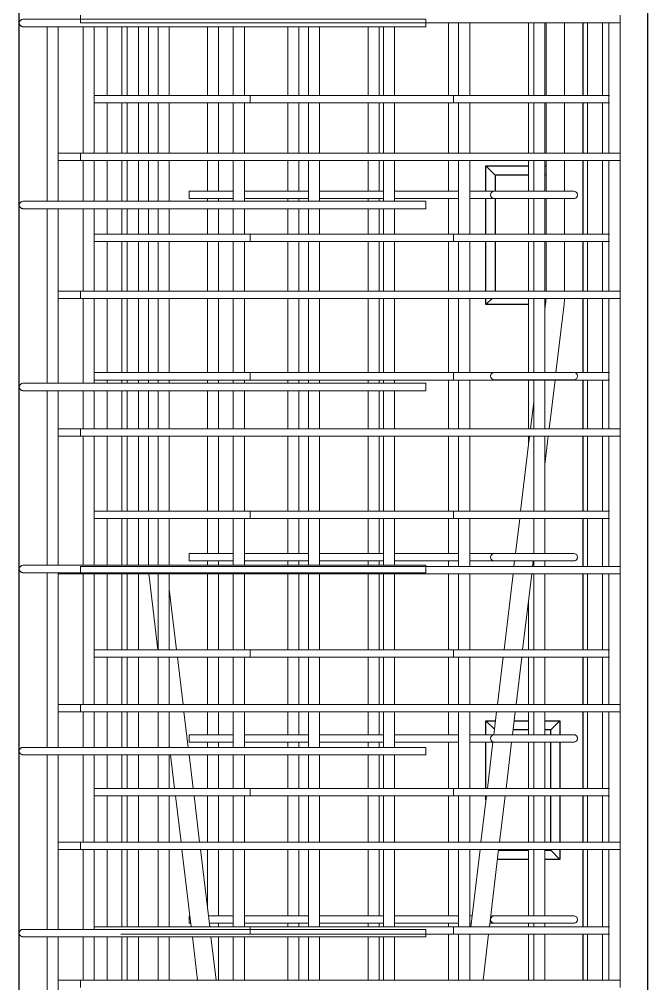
# Model space of a CAD drawing. Header units: millimetres. Extents: x 20 to 15200, y -2824 to 20808.
# Drawn here: x 2031 to 2711, y -169 to 874 of the extents above; entities that cross this region are included whole.
import ezdxf

# ---------------------------------------------------------------- set-up
doc = ezdxf.new("R2010")
doc.units = ezdxf.units.MM
doc.layers.add('A-WALL', color=113, linetype='Continuous', lineweight=25)
doc.layers.add('S-RBAR', color=171, linetype='Continuous', lineweight=18)

msp = doc.modelspace()

# ---------------------------------------------------------------- linework, layer by layer
at = {"layer": 'A-WALL'}
for p, q in [((2031.2, -1395), (2031.2, 7060)), ((2711.2, -1395), (2711.2, 3650)), ((2641.2, 791.6), (2641.2, 870.3)), ((2641.2, 729.2), (2641.2, 783.6)), ((2641.2, 641.8), (2641.2, 721.2)), ((2536.2, 688.1), (2536.2, 715.5)), ((2536.2, 715.5), (2582.3, 715.5)), ((2546.2, 705.5), (2536.2, 715.5)), ((2599.9, 715.5), (2601.2, 715.5)), ((2546.2, 705.5), (2546.2, 688.1)), ((2582.3, 705.5), (2546.2, 705.5)), ((2601.2, 705.5), (2599.9, 705.5)), ((2536.2, 641.8), (2536.2, 680.1)), ((2546.2, 680.1), (2546.2, 641.8)), ((2536.2, 580.2), (2536.2, 633.2)), ((2546.2, 633.2), (2546.2, 580.2)), ((2641.2, 580.2), (2641.2, 633.2)), ((2536.2, 565.5), (2536.2, 572.2)), ((2536.2, 565.5), (2542.9, 572.2)), ((2582.3, 565.5), (2536.2, 565.5)), ((2600.5, 565.5), (2599.9, 565.5)), ((2641.2, 491.9), (2641.2, 572.2)), ((2641.2, 431.2), (2641.2, 483.9)), ((2641.2, 342.1), (2641.2, 423.2)), ((2641.2, 282.2), (2641.2, 334.1)), ((2641.2, 192.3), (2641.2, 274.2)), ((2641.2, 133.2), (2641.2, 184.3)), ((2641.2, 42.4), (2641.2, 125.2)), ((2536.2, 100.4), (2536.2, 115.5)), ((2536.2, 115.5), (2546.5, 115.5)), ((2545.4, 106.3), (2536.2, 115.5)), ((2566.6, 115.5), (2582.3, 115.5)), ((2599.9, 115.5), (2616.2, 115.5)), ((2606.2, 105.5), (2616.2, 115.5)), ((2616.2, 115.5), (2616.2, 100.4)), ((2582.3, 105.5), (2565.4, 105.5)), ((2606.2, 105.5), (2599.9, 105.5)), ((2606.2, 100.4), (2606.2, 105.5)), ((2536.2, 42.4), (2536.2, 92.4)), ((2606.2, 42.4), (2606.2, 92.4)), ((2616.2, 92.4), (2616.2, 42.4)), ((2536.2, 29.8), (2536.2, 34.4)), ((2606.2, -15.8), (2606.2, 34.4)), ((2616.2, 34.4), (2616.2, -15.8)), ((2641.2, -15.8), (2641.2, 34.4)), ((2549.8, -24.5), (2582.3, -24.5)), ((2599.9, -24.5), (2606.2, -24.5)), ((2606.2, -24.5), (2606.2, -23.8)), ((2606.2, -24.5), (2616.2, -34.5)), ((2616.2, -23.8), (2616.2, -34.5)), ((2641.2, -107.4), (2641.2, -23.8)), ((2582.3, -34.5), (2548.6, -34.5)), ((2616.2, -34.5), (2599.9, -34.5)), ((2641.2, -164.9), (2641.2, -115.4))]:
    msp.add_line(p, q, dxfattribs=at)
at = {"layer": 'S-RBAR'}
for p, q in [((2097.4, 878.3), (2097.4, 870.3)), ((2681.2, 878.3), (2681.2, 870.3)), ((2055.2, 874), (2035.2, 874)), ((2055.2, 866), (2035.2, 866)), ((2055.2, 874), (2471.2, 874)), ((2055.2, 866), (2471.2, 866)), ((2061.2, 677.2), (2061.2, 866)), ((2073.2, 677.2), (2073.2, 866)), ((2681.2, 870.3), (2097.4, 870.3)), ((2100.2, 729.2), (2100.2, 866)), ((2112.2, 729.2), (2112.2, 866)), ((2126.2, 866), (2126.2, 791.6)), ((2142.2, 866), (2142.2, 791.6)), ((2148.1, 791.6), (2148.1, 866)), ((2160.1, 791.6), (2160.1, 866)), ((2171.2, 791.6), (2171.2, 866)), ((2181.5, 791.6), (2181.5, 866)), ((2193.5, 791.6), (2193.5, 866)), ((2234.9, 791.6), (2234.9, 866)), ((2246.9, 791.6), (2246.9, 866)), ((2262.8, 791.6), (2262.8, 866)), ((2274.8, 791.6), (2274.8, 866)), ((2321.8, 791.6), (2321.8, 866)), ((2333.8, 791.6), (2333.8, 866)), ((2344.1, 791.6), (2344.1, 866)), ((2356.1, 791.6), (2356.1, 866)), ((2408.6, 791.6), (2408.6, 866)), ((2420.6, 791.6), (2420.6, 866)), ((2425.3, 791.6), (2425.3, 866)), ((2437.3, 791.6), (2437.3, 866)), ((2471.2, 866), (2471.2, 874)), ((2495.5, 791.6), (2495.5, 870.3)), ((2506.6, 791.6), (2506.6, 870.3)), ((2518.6, 791.6), (2518.6, 870.3)), ((2582.3, 791.6), (2582.3, 870.3)), ((2587.9, 791.6), (2587.9, 870.3)), ((2599.9, 791.6), (2599.9, 870.3)), ((2601.2, 791.6), (2601.2, 870.3)), ((2621.2, 791.6), (2621.2, 870.3)), ((2646.2, 870.3), (2646.2, 791.6)), ((2662.2, 870.3), (2662.2, 791.6)), ((2669.2, 729.2), (2669.2, 870.3)), ((2681.2, 729.2), (2681.2, 870.3)), ((2111.7, 791.6), (2141.2, 791.6)), ((2111.7, 783.6), (2141.2, 783.6)), ((2126.2, 783.6), (2126.2, 729.2)), ((2501.2, 791.6), (2141.2, 791.6)), ((2501.2, 783.6), (2141.2, 783.6)), ((2142.2, 783.6), (2142.2, 729.2)), ((2148.1, 729.2), (2148.1, 783.6)), ((2160.1, 729.2), (2160.1, 783.6)), ((2171.2, 729.2), (2171.2, 783.6)), ((2181.5, 729.2), (2181.5, 783.6)), ((2193.5, 729.2), (2193.5, 783.6)), ((2234.9, 729.2), (2234.9, 783.6)), ((2246.9, 729.2), (2246.9, 783.6)), ((2262.8, 729.2), (2262.8, 783.6)), ((2274.8, 729.2), (2274.8, 783.6)), ((2281.2, 791.6), (2641.2, 791.6)), ((2281.2, 783.6), (2281.2, 791.6)), ((2281.2, 783.6), (2641.2, 783.6)), ((2321.8, 729.2), (2321.8, 783.6)), ((2333.8, 729.2), (2333.8, 783.6)), ((2344.1, 729.2), (2344.1, 783.6)), ((2356.1, 729.2), (2356.1, 783.6)), ((2408.6, 729.2), (2408.6, 783.6)), ((2420.6, 729.2), (2420.6, 783.6)), ((2425.3, 729.2), (2425.3, 783.6)), ((2437.3, 729.2), (2437.3, 783.6)), ((2495.5, 729.2), (2495.5, 783.6)), ((2501.2, 791.6), (2501.2, 783.6)), ((2506.6, 729.2), (2506.6, 783.6)), ((2518.6, 729.2), (2518.6, 783.6)), ((2582.3, 729.2), (2582.3, 783.6)), ((2587.9, 729.2), (2587.9, 783.6)), ((2599.9, 729.2), (2599.9, 783.6)), ((2601.2, 729.2), (2601.2, 783.6)), ((2621.2, 729.2), (2621.2, 783.6)), ((2669.9, 791.6), (2641.2, 791.6)), ((2669.9, 783.6), (2641.2, 783.6)), ((2646.2, 783.6), (2646.2, 729.2)), ((2662.2, 783.6), (2662.2, 729.2)), ((2097.4, 729.2), (2073.2, 729.2)), ((2097.4, 721.2), (2073.2, 721.2)), ((2681.2, 729.2), (2097.4, 729.2)), ((2097.4, 729.2), (2097.4, 721.2)), ((2681.2, 721.2), (2097.4, 721.2)), ((2100.2, 677.2), (2100.2, 721.2)), ((2112.2, 677.2), (2112.2, 721.2)), ((2126.2, 721.2), (2126.2, 677.2)), ((2142.2, 721.2), (2142.2, 677.2)), ((2148.1, 677.2), (2148.1, 721.2)), ((2160.1, 677.2), (2160.1, 721.2)), ((2171.2, 677.2), (2171.2, 721.2)), ((2181.5, 677.2), (2181.5, 721.2)), ((2193.5, 677.2), (2193.5, 721.2)), ((2234.9, 688.1), (2234.9, 721.2)), ((2246.9, 688.1), (2246.9, 721.2)), ((2262.8, 677.2), (2262.8, 721.2)), ((2274.8, 677.2), (2274.8, 721.2)), ((2321.8, 688.1), (2321.8, 721.2)), ((2333.8, 688.1), (2333.8, 721.2)), ((2344.1, 677.2), (2344.1, 721.2)), ((2356.1, 677.2), (2356.1, 721.2)), ((2408.6, 688.1), (2408.6, 721.2)), ((2420.6, 688.1), (2420.6, 721.2)), ((2425.3, 677.2), (2425.3, 721.2)), ((2437.3, 677.2), (2437.3, 721.2)), ((2495.5, 688.1), (2495.5, 721.2)), ((2506.6, 641.8), (2506.6, 721.2)), ((2518.6, 641.8), (2518.6, 721.2)), ((2582.3, 688.1), (2582.3, 721.2)), ((2587.9, 688.1), (2587.9, 721.2)), ((2599.9, 688.1), (2599.9, 721.2)), ((2601.2, 688.1), (2601.2, 721.2)), ((2621.2, 688.1), (2621.2, 721.2)), ((2646.2, 721.2), (2646.2, 641.8)), ((2662.2, 721.2), (2662.2, 641.8)), ((2669.2, 580.2), (2669.2, 721.2)), ((2681.2, 729.2), (2681.2, 721.2)), ((2681.2, 580.2), (2681.2, 721.2)), ((2215.2, 688.1), (2262.8, 688.1)), ((2215.2, 680.1), (2215.2, 688.1)), ((2215.2, 680.1), (2262.8, 680.1)), ((2234.9, 677.2), (2234.9, 680.1)), ((2246.9, 677.2), (2246.9, 680.1)), ((2274.8, 688.1), (2344.1, 688.1)), ((2274.8, 680.1), (2344.1, 680.1)), ((2321.8, 677.2), (2321.8, 680.1)), ((2333.8, 677.2), (2333.8, 680.1)), ((2356.1, 688.1), (2425.3, 688.1)), ((2356.1, 680.1), (2425.3, 680.1)), ((2408.6, 677.2), (2408.6, 680.1)), ((2420.6, 677.2), (2420.6, 680.1)), ((2437.3, 688.1), (2506.6, 688.1)), ((2437.3, 680.1), (2506.6, 680.1)), ((2495.5, 641.8), (2495.5, 680.1)), ((2518.6, 688.1), (2525.2, 688.1)), ((2518.6, 680.1), (2525.2, 680.1)), ((2525.2, 688.1), (2545.2, 688.1)), ((2525.2, 680.1), (2545.2, 680.1)), ((2565.2, 688.1), (2545.2, 688.1)), ((2565.2, 680.1), (2545.2, 680.1)), ((2565.2, 688.1), (2611.2, 688.1)), ((2565.2, 680.1), (2611.2, 680.1)), ((2582.3, 641.8), (2582.3, 680.1)), ((2587.9, 641.8), (2587.9, 680.1)), ((2599.9, 641.8), (2599.9, 680.1)), ((2601.2, 641.8), (2601.2, 680.1)), ((2631.2, 688.1), (2611.2, 688.1)), ((2631.2, 680.1), (2611.2, 680.1)), ((2621.2, 641.8), (2621.2, 680.1)), ((2055.2, 677.2), (2035.2, 677.2)), ((2055.2, 669.2), (2035.2, 669.2)), ((2055.2, 677.2), (2471.2, 677.2)), ((2055.2, 669.2), (2471.2, 669.2)), ((2061.2, 480.4), (2061.2, 669.2)), ((2073.2, 480.4), (2073.2, 669.2)), ((2100.2, 580.2), (2100.2, 669.2)), ((2112.2, 580.2), (2112.2, 669.2)), ((2126.2, 669.2), (2126.2, 641.8)), ((2142.2, 669.2), (2142.2, 641.8)), ((2148.1, 641.8), (2148.1, 669.2)), ((2160.1, 641.8), (2160.1, 669.2)), ((2171.2, 641.8), (2171.2, 669.2)), ((2181.5, 641.8), (2181.5, 669.2)), ((2193.5, 641.8), (2193.5, 669.2)), ((2234.9, 641.8), (2234.9, 669.2)), ((2246.9, 641.8), (2246.9, 669.2)), ((2262.8, 641.8), (2262.8, 669.2)), ((2274.8, 641.8), (2274.8, 669.2)), ((2321.8, 641.8), (2321.8, 669.2)), ((2333.8, 641.8), (2333.8, 669.2)), ((2344.1, 641.8), (2344.1, 669.2)), ((2356.1, 641.8), (2356.1, 669.2)), ((2408.6, 641.8), (2408.6, 669.2)), ((2420.6, 641.8), (2420.6, 669.2)), ((2425.3, 641.8), (2425.3, 669.2)), ((2437.3, 641.8), (2437.3, 669.2)), ((2471.2, 669.2), (2471.2, 677.2)), ((2111.7, 641.8), (2141.2, 641.8)), ((2501.2, 641.8), (2141.2, 641.8)), ((2281.2, 641.8), (2641.2, 641.8)), ((2281.2, 633.8), (2281.2, 641.8)), ((2501.2, 641.8), (2501.2, 633.8)), ((2669.9, 641.8), (2641.2, 641.8)), ((2111.7, 633.8), (2141.2, 633.8)), ((2126.2, 633.2), (2126.2, 580.2)), ((2501.2, 633.8), (2141.2, 633.8)), ((2142.2, 633.2), (2142.2, 580.2)), ((2148.1, 580.2), (2148.1, 633.2)), ((2160.1, 580.2), (2160.1, 633.2)), ((2171.2, 580.2), (2171.2, 633.2)), ((2181.5, 580.2), (2181.5, 633.2)), ((2193.5, 580.2), (2193.5, 633.2)), ((2234.9, 580.2), (2234.9, 633.2)), ((2246.9, 580.2), (2246.9, 633.2)), ((2262.8, 580.2), (2262.8, 633.2)), ((2274.8, 580.2), (2274.8, 633.2)), ((2281.2, 633.8), (2641.2, 633.8)), ((2321.8, 580.2), (2321.8, 633.2)), ((2333.8, 580.2), (2333.8, 633.2)), ((2344.1, 580.2), (2344.1, 633.2)), ((2356.1, 580.2), (2356.1, 633.2)), ((2408.6, 580.2), (2408.6, 633.2)), ((2420.6, 580.2), (2420.6, 633.2)), ((2425.3, 580.2), (2425.3, 633.2)), ((2437.3, 580.2), (2437.3, 633.2)), ((2495.5, 580.2), (2495.5, 633.2)), ((2506.6, 580.2), (2506.6, 633.2)), ((2518.6, 580.2), (2518.6, 633.2)), ((2582.3, 580.2), (2582.3, 633.2)), ((2587.9, 580.2), (2587.9, 633.2)), ((2599.9, 580.2), (2599.9, 633.2)), ((2601.2, 580.2), (2601.2, 633.2)), ((2621.2, 580.2), (2621.2, 633.2)), ((2669.9, 633.8), (2641.2, 633.8)), ((2646.2, 633.2), (2646.2, 580.2)), ((2662.2, 633.2), (2662.2, 580.2)), ((2097.4, 580.2), (2073.2, 580.2)), ((2681.2, 580.2), (2097.4, 580.2)), ((2097.4, 580.2), (2097.4, 572.2)), ((2681.2, 580.2), (2681.2, 572.2)), ((2097.4, 572.2), (2073.2, 572.2)), ((2681.2, 572.2), (2097.4, 572.2)), ((2100.2, 480.4), (2100.2, 572.2)), ((2112.2, 480.4), (2112.2, 572.2)), ((2126.2, 572.2), (2126.2, 491.9)), ((2142.2, 572.2), (2142.2, 491.9)), ((2148.1, 491.9), (2148.1, 572.2)), ((2160.1, 491.9), (2160.1, 572.2)), ((2171.2, 491.9), (2171.2, 572.2)), ((2181.5, 491.9), (2181.5, 572.2)), ((2193.5, 491.9), (2193.5, 572.2)), ((2234.9, 492.2), (2234.9, 572.2)), ((2246.9, 492.2), (2246.9, 572.2)), ((2262.8, 491.9), (2262.8, 572.2)), ((2274.8, 491.9), (2274.8, 572.2)), ((2321.8, 492.2), (2321.8, 572.2)), ((2333.8, 492.2), (2333.8, 572.2)), ((2344.1, 491.9), (2344.1, 572.2)), ((2356.1, 491.9), (2356.1, 572.2)), ((2408.6, 492.2), (2408.6, 572.2)), ((2420.6, 492.2), (2420.6, 572.2)), ((2425.3, 491.9), (2425.3, 572.2)), ((2437.3, 491.9), (2437.3, 572.2)), ((2495.5, 492.2), (2495.5, 572.2)), ((2506.6, 491.9), (2506.6, 572.2)), ((2518.6, 491.9), (2518.6, 572.2)), ((2582.3, 492.2), (2582.3, 572.2)), ((2587.9, 492.2), (2587.9, 572.2)), ((2599.9, 492.2), (2599.9, 572.2)), ((2599.9, 560.5), (2600.9, 568.5)), ((2611.9, 492.2), (2620.7, 566.1)), ((2646.2, 572.2), (2646.2, 491.9)), ((2662.2, 572.2), (2662.2, 491.9)), ((2669.2, 431.2), (2669.2, 572.2)), ((2681.2, 431.2), (2681.2, 572.2)), ((2111.7, 491.9), (2141.2, 491.9)), ((2501.2, 491.9), (2141.2, 491.9)), ((2215.2, 492.2), (2262.8, 492.2)), ((2274.8, 492.2), (2344.1, 492.2)), ((2281.2, 491.9), (2543.9, 491.9)), ((2281.2, 483.9), (2281.2, 491.9)), ((2356.1, 492.2), (2425.3, 492.2)), ((2437.3, 492.2), (2506.6, 492.2)), ((2501.2, 491.9), (2501.2, 483.9)), ((2518.6, 492.2), (2525.2, 492.2)), ((2525.2, 492.2), (2545.2, 492.2)), ((2565.2, 492.2), (2545.2, 492.2)), ((2565.2, 492.2), (2611.2, 492.2)), ((2631.2, 492.2), (2611.2, 492.2)), ((2632.5, 491.9), (2641.2, 491.9)), ((2669.9, 491.9), (2641.2, 491.9)), ((2055.2, 480.4), (2035.2, 480.4)), ((2055.2, 480.4), (2471.2, 480.4)), ((2111.7, 483.9), (2141.2, 483.9)), ((2126.2, 483.9), (2126.2, 480.4)), ((2501.2, 483.9), (2141.2, 483.9)), ((2142.2, 483.9), (2142.2, 480.4)), ((2148.1, 480.4), (2148.1, 483.9)), ((2160.1, 480.4), (2160.1, 483.9)), ((2171.2, 480.4), (2171.2, 483.9)), ((2181.5, 480.4), (2181.5, 483.9)), ((2193.5, 480.4), (2193.5, 483.9)), ((2234.9, 480.4), (2234.9, 483.9)), ((2246.9, 480.4), (2246.9, 483.9)), ((2262.8, 480.4), (2262.8, 483.9)), ((2274.8, 480.4), (2274.8, 483.9)), ((2281.2, 483.9), (2641.2, 483.9)), ((2321.8, 480.4), (2321.8, 483.9)), ((2333.8, 480.4), (2333.8, 483.9)), ((2344.1, 480.4), (2344.1, 483.9)), ((2356.1, 480.4), (2356.1, 483.9)), ((2408.6, 480.4), (2408.6, 483.9)), ((2420.6, 480.4), (2420.6, 483.9)), ((2425.3, 480.4), (2425.3, 483.9)), ((2437.3, 480.4), (2437.3, 483.9)), ((2471.2, 472.4), (2471.2, 480.4)), ((2495.5, 431.2), (2495.5, 483.9)), ((2506.6, 431.2), (2506.6, 483.9)), ((2518.6, 431.2), (2518.6, 483.9)), ((2565.2, 484.2), (2545.2, 484.2)), ((2565.2, 484.2), (2611.2, 484.2)), ((2582.3, 431.2), (2582.3, 483.9)), ((2587.9, 431.2), (2587.9, 483.9)), ((2599.9, 431.2), (2599.9, 483.9)), ((2604.5, 431.2), (2610.9, 483.9)), ((2631.2, 484.2), (2611.2, 484.2)), ((2669.9, 483.9), (2641.2, 483.9)), ((2646.2, 483.9), (2646.2, 431.2)), ((2662.2, 483.9), (2662.2, 431.2)), ((2055.2, 472.4), (2035.2, 472.4)), ((2055.2, 472.4), (2471.2, 472.4)), ((2061.2, 283.6), (2061.2, 472.4)), ((2073.2, 283.6), (2073.2, 472.4)), ((2100.2, 431.2), (2100.2, 472.4)), ((2112.2, 431.2), (2112.2, 472.4)), ((2126.2, 472.4), (2126.2, 431.2)), ((2142.2, 472.4), (2142.2, 431.2)), ((2148.1, 431.2), (2148.1, 472.4)), ((2160.1, 431.2), (2160.1, 472.4)), ((2171.2, 431.2), (2171.2, 472.4)), ((2181.5, 431.2), (2181.5, 472.4)), ((2193.5, 431.2), (2193.5, 472.4)), ((2234.9, 431.2), (2234.9, 472.4)), ((2246.9, 431.2), (2246.9, 472.4)), ((2262.8, 431.2), (2262.8, 472.4)), ((2274.8, 431.2), (2274.8, 472.4)), ((2321.8, 431.2), (2321.8, 472.4)), ((2333.8, 431.2), (2333.8, 472.4)), ((2344.1, 431.2), (2344.1, 472.4)), ((2356.1, 431.2), (2356.1, 472.4)), ((2408.6, 431.2), (2408.6, 472.4)), ((2420.6, 431.2), (2420.6, 472.4)), ((2425.3, 431.2), (2425.3, 472.4)), ((2437.3, 431.2), (2437.3, 472.4)), ((2584.4, 431.2), (2587.9, 460.5)), ((2097.4, 431.2), (2073.2, 431.2)), ((2681.2, 431.2), (2097.4, 431.2)), ((2097.4, 431.2), (2097.4, 423.2)), ((2681.2, 431.2), (2681.2, 423.2)), ((2097.4, 423.2), (2073.2, 423.2)), ((2681.2, 423.2), (2097.4, 423.2)), ((2100.2, 283.6), (2100.2, 423.2)), ((2112.2, 283.6), (2112.2, 423.2)), ((2126.2, 423.2), (2126.2, 342.1)), ((2142.2, 423.2), (2142.2, 342.1)), ((2148.1, 342.1), (2148.1, 423.2)), ((2160.1, 342.1), (2160.1, 423.2)), ((2171.2, 342.1), (2171.2, 423.2)), ((2181.5, 342.1), (2181.5, 423.2)), ((2193.5, 342.1), (2193.5, 423.2)), ((2234.9, 342.1), (2234.9, 423.2)), ((2246.9, 342.1), (2246.9, 423.2)), ((2262.8, 342.1), (2262.8, 423.2)), ((2274.8, 342.1), (2274.8, 423.2)), ((2321.8, 342.1), (2321.8, 423.2)), ((2333.8, 342.1), (2333.8, 423.2)), ((2344.1, 342.1), (2344.1, 423.2)), ((2356.1, 342.1), (2356.1, 423.2)), ((2408.6, 342.1), (2408.6, 423.2)), ((2420.6, 342.1), (2420.6, 423.2)), ((2425.3, 342.1), (2425.3, 423.2)), ((2437.3, 342.1), (2437.3, 423.2)), ((2495.5, 342.1), (2495.5, 423.2)), ((2506.6, 342.1), (2506.6, 423.2)), ((2518.6, 342.1), (2518.6, 423.2)), ((2573.7, 342.1), (2583.4, 423.2)), ((2582.3, 414.1), (2582.3, 423.2)), ((2587.9, 342.1), (2587.9, 423.2)), ((2599.9, 392.7), (2603.6, 423.2)), ((2599.9, 342.1), (2599.9, 423.2)), ((2646.2, 423.2), (2646.2, 342.1)), ((2662.2, 423.2), (2662.2, 342.1)), ((2669.2, 282.2), (2669.2, 423.2)), ((2681.2, 282.2), (2681.2, 423.2)), ((2111.7, 342.1), (2141.2, 342.1)), ((2111.7, 334.1), (2141.2, 334.1)), ((2126.2, 334.1), (2126.2, 283.6)), ((2501.2, 342.1), (2141.2, 342.1)), ((2501.2, 334.1), (2141.2, 334.1)), ((2142.2, 334.1), (2142.2, 283.6)), ((2148.1, 283.6), (2148.1, 334.1)), ((2160.1, 283.6), (2160.1, 334.1)), ((2171.2, 283.6), (2171.2, 334.1)), ((2181.5, 283.6), (2181.5, 334.1)), ((2193.5, 283.6), (2193.5, 334.1)), ((2234.9, 296.3), (2234.9, 334.1)), ((2246.9, 296.3), (2246.9, 334.1)), ((2262.8, 283.6), (2262.8, 334.1)), ((2274.8, 283.6), (2274.8, 334.1)), ((2281.2, 342.1), (2641.2, 342.1)), ((2281.2, 334.1), (2281.2, 342.1)), ((2281.2, 334.1), (2641.2, 334.1)), ((2321.8, 296.3), (2321.8, 334.1)), ((2333.8, 296.3), (2333.8, 334.1)), ((2344.1, 283.6), (2344.1, 334.1)), ((2356.1, 283.6), (2356.1, 334.1)), ((2408.6, 296.3), (2408.6, 334.1)), ((2420.6, 296.3), (2420.6, 334.1)), ((2425.3, 283.6), (2425.3, 334.1)), ((2437.3, 283.6), (2437.3, 334.1)), ((2495.5, 296.3), (2495.5, 334.1)), ((2501.2, 342.1), (2501.2, 334.1)), ((2506.6, 282.2), (2506.6, 334.1)), ((2518.6, 282.2), (2518.6, 334.1)), ((2568.2, 296.3), (2572.7, 334.1)), ((2587.9, 296.3), (2587.9, 334.1)), ((2599.9, 296.3), (2599.9, 334.1)), ((2669.9, 342.1), (2641.2, 342.1)), ((2669.9, 334.1), (2641.2, 334.1)), ((2646.2, 334.1), (2646.2, 282.2)), ((2662.2, 334.1), (2662.2, 282.2)), ((2215.2, 296.3), (2262.8, 296.3)), ((2215.2, 288.3), (2215.2, 296.3)), ((2274.8, 296.3), (2344.1, 296.3)), ((2356.1, 296.3), (2425.3, 296.3)), ((2437.3, 296.3), (2506.6, 296.3)), ((2518.6, 296.3), (2525.2, 296.3)), ((2525.2, 296.3), (2545.2, 296.3)), ((2565.2, 296.3), (2545.2, 296.3)), ((2565.2, 296.3), (2611.2, 296.3)), ((2631.2, 296.3), (2611.2, 296.3)), ((2055.2, 283.6), (2035.2, 283.6)), ((2055.2, 283.6), (2471.2, 283.6)), ((2681.2, 282.2), (2097.4, 282.2)), ((2097.4, 282.2), (2097.4, 274.2)), ((2215.2, 288.3), (2262.8, 288.3)), ((2234.9, 283.6), (2234.9, 288.3)), ((2246.9, 283.6), (2246.9, 288.3)), ((2274.8, 288.3), (2344.1, 288.3)), ((2321.8, 283.6), (2321.8, 288.3)), ((2333.8, 283.6), (2333.8, 288.3)), ((2356.1, 288.3), (2425.3, 288.3)), ((2408.6, 283.6), (2408.6, 288.3)), ((2420.6, 283.6), (2420.6, 288.3)), ((2437.3, 288.3), (2506.6, 288.3)), ((2471.2, 275.6), (2471.2, 283.6)), ((2495.5, 282.2), (2495.5, 288.3)), ((2518.6, 288.3), (2525.2, 288.3)), ((2525.2, 288.3), (2545.2, 288.3)), ((2565.2, 288.3), (2545.2, 288.3)), ((2565.2, 288.3), (2611.2, 288.3)), ((2566.5, 282.2), (2567.2, 288.3)), ((2586.6, 282.2), (2587.4, 288.3)), ((2587.9, 282.2), (2587.9, 288.3)), ((2599.9, 282.2), (2599.9, 288.3)), ((2631.2, 288.3), (2611.2, 288.3)), ((2681.2, 282.2), (2681.2, 274.2)), ((2055.2, 275.6), (2035.2, 275.6)), ((2055.2, 275.6), (2471.2, 275.6)), ((2061.2, 86.7), (2061.2, 275.6)), ((2073.2, 86.7), (2073.2, 275.6)), ((2097.4, 274.2), (2073.2, 274.2)), ((2681.2, 274.2), (2097.4, 274.2)), ((2100.2, 133.2), (2100.2, 274.2)), ((2112.2, 133.2), (2112.2, 274.2)), ((2126.2, 274.2), (2126.2, 192.3)), ((2142.2, 274.2), (2142.2, 192.3)), ((2148.1, 192.3), (2148.1, 274.2)), ((2160.1, 192.3), (2160.1, 274.2)), ((2181.2, 192.3), (2171.7, 271.8)), ((2181.5, 192.3), (2181.5, 274.2)), ((2193.5, 192.3), (2193.5, 274.2)), ((2234.9, 192.3), (2234.9, 274.2)), ((2246.9, 192.3), (2246.9, 274.2)), ((2262.8, 192.3), (2262.8, 274.2)), ((2274.8, 192.3), (2274.8, 274.2)), ((2321.8, 192.3), (2321.8, 274.2)), ((2333.8, 192.3), (2333.8, 274.2)), ((2344.1, 192.3), (2344.1, 274.2)), ((2356.1, 192.3), (2356.1, 274.2)), ((2408.6, 192.3), (2408.6, 274.2)), ((2420.6, 192.3), (2420.6, 274.2)), ((2425.3, 192.3), (2425.3, 274.2)), ((2437.3, 192.3), (2437.3, 274.2)), ((2495.5, 192.3), (2495.5, 274.2)), ((2506.6, 192.3), (2506.6, 274.2)), ((2518.6, 192.3), (2518.6, 274.2)), ((2555.7, 192.3), (2565.5, 274.2)), ((2575.8, 192.3), (2585.7, 274.2)), ((2587.9, 192.3), (2587.9, 274.2)), ((2599.9, 192.3), (2599.9, 274.2)), ((2646.2, 274.2), (2646.2, 192.3)), ((2662.2, 274.2), (2662.2, 192.3)), ((2669.2, 133.2), (2669.2, 274.2)), ((2681.2, 133.2), (2681.2, 274.2)), ((2201.4, 192.3), (2193.5, 257.8)), ((2582.3, 192.3), (2582.3, 246.3)), ((2111.7, 192.3), (2141.2, 192.3)), ((2501.2, 192.3), (2141.2, 192.3)), ((2281.2, 192.3), (2641.2, 192.3)), ((2281.2, 184.3), (2281.2, 192.3)), ((2501.2, 192.3), (2501.2, 184.3)), ((2669.9, 192.3), (2641.2, 192.3)), ((2111.7, 184.3), (2141.2, 184.3)), ((2126.2, 184.3), (2126.2, 133.2)), ((2501.2, 184.3), (2141.2, 184.3)), ((2142.2, 184.3), (2142.2, 133.2)), ((2148.1, 133.2), (2148.1, 184.3)), ((2160.1, 133.2), (2160.1, 184.3)), ((2181.5, 133.2), (2181.5, 184.3)), ((2193.5, 133.2), (2193.5, 184.3)), ((2208.4, 133.2), (2202.3, 184.3)), ((2234.9, 133.2), (2234.9, 184.3)), ((2246.9, 133.2), (2246.9, 184.3)), ((2262.8, 133.2), (2262.8, 184.3)), ((2274.8, 133.2), (2274.8, 184.3)), ((2281.2, 184.3), (2641.2, 184.3)), ((2321.8, 133.2), (2321.8, 184.3)), ((2333.8, 133.2), (2333.8, 184.3)), ((2344.1, 133.2), (2344.1, 184.3)), ((2356.1, 133.2), (2356.1, 184.3)), ((2408.6, 133.2), (2408.6, 184.3)), ((2420.6, 133.2), (2420.6, 184.3)), ((2425.3, 133.2), (2425.3, 184.3)), ((2437.3, 133.2), (2437.3, 184.3)), ((2495.5, 133.2), (2495.5, 184.3)), ((2506.6, 133.2), (2506.6, 184.3)), ((2518.6, 133.2), (2518.6, 184.3)), ((2548.6, 133.2), (2554.7, 184.3)), ((2568.8, 133.2), (2574.9, 184.3)), ((2582.3, 133.2), (2582.3, 184.3)), ((2587.9, 133.2), (2587.9, 184.3)), ((2599.9, 133.2), (2599.9, 184.3)), ((2669.9, 184.3), (2641.2, 184.3)), ((2646.2, 184.3), (2646.2, 133.2)), ((2662.2, 184.3), (2662.2, 133.2)), ((2097.4, 133.2), (2073.2, 133.2)), ((2097.4, 125.2), (2073.2, 125.2)), ((2681.2, 133.2), (2097.4, 133.2)), ((2097.4, 133.2), (2097.4, 125.2)), ((2681.2, 125.2), (2097.4, 125.2)), ((2100.2, 86.7), (2100.2, 125.2)), ((2112.2, 86.7), (2112.2, 125.2)), ((2126.2, 125.2), (2126.2, 86.7)), ((2142.2, 125.2), (2142.2, 86.7)), ((2148.1, 86.7), (2148.1, 125.2)), ((2160.1, 86.7), (2160.1, 125.2)), ((2181.5, 86.7), (2181.5, 125.2)), ((2193.5, 86.7), (2193.5, 125.2)), ((2214, 86.7), (2209.4, 125.2)), ((2234.9, 100.4), (2234.9, 125.2)), ((2246.9, 100.4), (2246.9, 125.2)), ((2262.8, 86.7), (2262.8, 125.2)), ((2274.8, 86.7), (2274.8, 125.2)), ((2321.8, 100.4), (2321.8, 125.2)), ((2333.8, 100.4), (2333.8, 125.2)), ((2344.1, 86.7), (2344.1, 125.2)), ((2356.1, 86.7), (2356.1, 125.2)), ((2408.6, 100.4), (2408.6, 125.2)), ((2420.6, 100.4), (2420.6, 125.2)), ((2425.3, 86.7), (2425.3, 125.2)), ((2437.3, 86.7), (2437.3, 125.2)), ((2495.5, 100.4), (2495.5, 125.2)), ((2506.6, 42.4), (2506.6, 125.2)), ((2518.6, 42.4), (2518.6, 125.2)), ((2544.7, 100.3), (2547.6, 125.2)), ((2564.8, 100.4), (2567.8, 125.2)), ((2582.3, 100.4), (2582.3, 125.2)), ((2587.9, 100.4), (2587.9, 125.2)), ((2599.9, 100.4), (2599.9, 125.2)), ((2646.2, 125.2), (2646.2, 42.4)), ((2662.2, 125.2), (2662.2, 42.4)), ((2669.2, -15.8), (2669.2, 125.2)), ((2681.2, 133.2), (2681.2, 125.2)), ((2681.2, -15.8), (2681.2, 125.2)), ((2215.2, 100.4), (2262.8, 100.4)), ((2215.2, 92.4), (2215.2, 100.4)), ((2274.8, 100.4), (2344.1, 100.4)), ((2356.1, 100.4), (2425.3, 100.4)), ((2437.3, 100.4), (2506.6, 100.4)), ((2518.6, 100.4), (2525.2, 100.4)), ((2525.2, 100.4), (2545.1, 100.4)), ((2565.2, 100.4), (2545.2, 100.4)), ((2565.2, 100.4), (2611.2, 100.4)), ((2631.2, 100.4), (2611.2, 100.4)), ((2055.2, 86.7), (2035.2, 86.7)), ((2055.2, 86.7), (2471.2, 86.7)), ((2193.9, 86.7), (2193.5, 90.1)), ((2215.2, 92.4), (2262.8, 92.4)), ((2234.9, 86.7), (2234.9, 92.4)), ((2246.9, 86.7), (2246.9, 92.4)), ((2274.8, 92.4), (2344.1, 92.4)), ((2321.8, 86.7), (2321.8, 92.4)), ((2333.8, 86.7), (2333.8, 92.4)), ((2356.1, 92.4), (2425.3, 92.4)), ((2408.6, 86.7), (2408.6, 92.4)), ((2420.6, 86.7), (2420.6, 92.4)), ((2437.3, 92.4), (2506.6, 92.4)), ((2471.2, 78.7), (2471.2, 86.7)), ((2495.5, 42.4), (2495.5, 92.4)), ((2518.6, 92.4), (2525.2, 92.4)), ((2525.2, 92.4), (2544.8, 92.4)), ((2537.7, 42.4), (2543.7, 92.7)), ((2565.2, 92.4), (2545.2, 92.4)), ((2557.9, 42.4), (2563.9, 92.4)), ((2565.2, 92.4), (2611.2, 92.4)), ((2582.3, 42.4), (2582.3, 92.4)), ((2587.9, 42.4), (2587.9, 92.4)), ((2599.9, 42.4), (2599.9, 92.4)), ((2631.2, 92.4), (2611.2, 92.4)), ((2055.2, 78.7), (2035.2, 78.7)), ((2055.2, 78.7), (2471.2, 78.7)), ((2061.2, -110.1), (2061.2, 78.7)), ((2073.2, -110.1), (2073.2, 78.7)), ((2100.2, -15.8), (2100.2, 78.7)), ((2112.2, -15.8), (2112.2, 78.7)), ((2126.2, 78.7), (2126.2, 42.4)), ((2142.2, 78.7), (2142.2, 42.4)), ((2148.1, 42.4), (2148.1, 78.7)), ((2160.1, 42.4), (2160.1, 78.7)), ((2181.5, 42.4), (2181.5, 78.7)), ((2193.5, 42.4), (2193.5, 78.7)), ((2199.2, 42.4), (2194.8, 78.7)), ((2219.3, 42.4), (2215, 78.7)), ((2234.9, 42.4), (2234.9, 78.7)), ((2246.9, 42.4), (2246.9, 78.7)), ((2262.8, 42.4), (2262.8, 78.7)), ((2274.8, 42.4), (2274.8, 78.7)), ((2321.8, 42.4), (2321.8, 78.7)), ((2333.8, 42.4), (2333.8, 78.7)), ((2344.1, 42.4), (2344.1, 78.7)), ((2356.1, 42.4), (2356.1, 78.7)), ((2408.6, 42.4), (2408.6, 78.7)), ((2420.6, 42.4), (2420.6, 78.7)), ((2425.3, 42.4), (2425.3, 78.7)), ((2437.3, 42.4), (2437.3, 78.7)), ((2111.7, 42.4), (2141.2, 42.4)), ((2501.2, 42.4), (2141.2, 42.4)), ((2281.2, 42.4), (2641.2, 42.4)), ((2281.2, 34.4), (2281.2, 42.4)), ((2501.2, 42.4), (2501.2, 34.4)), ((2669.9, 42.4), (2641.2, 42.4)), ((2111.7, 34.4), (2141.2, 34.4)), ((2126.2, 34.4), (2126.2, -15.8)), ((2501.2, 34.4), (2141.2, 34.4)), ((2142.2, 34.4), (2142.2, -15.8)), ((2148.1, -15.8), (2148.1, 34.4)), ((2160.1, -15.8), (2160.1, 34.4)), ((2181.5, -15.8), (2181.5, 34.4)), ((2193.5, -15.8), (2193.5, 34.4)), ((2206.2, -15.8), (2200.2, 34.4)), ((2226.3, -15.8), (2220.3, 34.4)), ((2234.9, -15.8), (2234.9, 34.4)), ((2246.9, -15.8), (2246.9, 34.4)), ((2262.8, -15.8), (2262.8, 34.4)), ((2274.8, -15.8), (2274.8, 34.4)), ((2281.2, 34.4), (2641.2, 34.4)), ((2321.8, -15.8), (2321.8, 34.4)), ((2333.8, -15.8), (2333.8, 34.4)), ((2344.1, -15.8), (2344.1, 34.4)), ((2356.1, -15.8), (2356.1, 34.4)), ((2408.6, -15.8), (2408.6, 34.4)), ((2420.6, -15.8), (2420.6, 34.4)), ((2425.3, -15.8), (2425.3, 34.4)), ((2437.3, -15.8), (2437.3, 34.4)), ((2495.5, -15.8), (2495.5, 34.4)), ((2506.6, -15.8), (2506.6, 34.4)), ((2518.6, -15.8), (2518.6, 34.4)), ((2530.7, -15.8), (2536.8, 34.4)), ((2550.9, -15.8), (2556.9, 34.4)), ((2582.3, -15.8), (2582.3, 34.4)), ((2587.9, -15.8), (2587.9, 34.4)), ((2599.9, -15.8), (2599.9, 34.4)), ((2669.9, 34.4), (2641.2, 34.4)), ((2646.2, 34.4), (2646.2, -15.8)), ((2662.2, 34.4), (2662.2, -15.8)), ((2097.4, -15.8), (2073.2, -15.8)), ((2681.2, -15.8), (2097.4, -15.8)), ((2097.4, -15.8), (2097.4, -23.8)), ((2681.2, -15.8), (2681.2, -23.8)), ((2097.4, -23.8), (2073.2, -23.8)), ((2681.2, -23.8), (2097.4, -23.8)), ((2100.2, -110.1), (2100.2, -23.8)), ((2112.2, -110.1), (2112.2, -23.8)), ((2126.2, -23.8), (2126.2, -107.4)), ((2142.2, -23.8), (2142.2, -107.4)), ((2148.1, -107.4), (2148.1, -23.8)), ((2160.1, -107.4), (2160.1, -23.8)), ((2181.5, -107.4), (2181.5, -23.8)), ((2193.5, -107.4), (2193.5, -23.8)), ((2217.2, -107.4), (2207.2, -23.8)), ((2237.3, -107.4), (2227.3, -23.8)), ((2234.9, -87.2), (2234.9, -23.8)), ((2246.9, -95.5), (2246.9, -23.8)), ((2262.8, -107.4), (2262.8, -23.8)), ((2274.8, -107.4), (2274.8, -23.8)), ((2321.8, -95.5), (2321.8, -23.8)), ((2333.8, -95.5), (2333.8, -23.8)), ((2344.1, -107.4), (2344.1, -23.8)), ((2356.1, -107.4), (2356.1, -23.8)), ((2408.6, -95.5), (2408.6, -23.8)), ((2420.6, -95.5), (2420.6, -23.8)), ((2425.3, -107.4), (2425.3, -23.8)), ((2437.3, -107.4), (2437.3, -23.8)), ((2495.5, -95.5), (2495.5, -23.8)), ((2506.6, -107.4), (2506.6, -23.8)), ((2518.6, -107.4), (2518.6, -23.8)), ((2519.7, -107.4), (2529.8, -23.8)), ((2539.9, -107.4), (2549.9, -23.8)), ((2582.3, -95.5), (2582.3, -23.8)), ((2587.9, -95.5), (2587.9, -23.8)), ((2599.9, -95.5), (2599.9, -23.8)), ((2646.2, -23.8), (2646.2, -107.4)), ((2662.2, -23.8), (2662.2, -107.4)), ((2669.2, -164.9), (2669.2, -23.8)), ((2681.2, -164.9), (2681.2, -23.8)), ((2215.2, -103.5), (2215.2, -95.5)), ((2215.2, -103.5), (2216.7, -103.5)), ((2235.9, -95.5), (2262.8, -95.5)), ((2236.9, -103.5), (2262.8, -103.5)), ((2246.9, -107.4), (2246.9, -103.5)), ((2274.8, -95.5), (2344.1, -95.5)), ((2274.8, -103.5), (2344.1, -103.5)), ((2321.8, -107.4), (2321.8, -103.5)), ((2333.8, -107.4), (2333.8, -103.5)), ((2356.1, -95.5), (2425.3, -95.5)), ((2356.1, -103.5), (2425.3, -103.5)), ((2408.6, -107.4), (2408.6, -103.5)), ((2420.6, -107.4), (2420.6, -103.5)), ((2437.3, -95.5), (2506.6, -95.5)), ((2437.3, -103.5), (2506.6, -103.5)), ((2495.5, -107.4), (2495.5, -103.5)), ((2518.6, -95.5), (2521.1, -95.5)), ((2518.6, -103.5), (2520.2, -103.5)), ((2541.1, -103.5), (2545.2, -103.5)), ((2542.5, -95.5), (2545.2, -95.5)), ((2565.2, -95.5), (2545.2, -95.5)), ((2565.2, -103.5), (2545.2, -103.5)), ((2565.2, -95.5), (2611.2, -95.5)), ((2565.2, -103.5), (2611.2, -103.5)), ((2582.3, -107.4), (2582.3, -103.5)), ((2587.9, -107.4), (2587.9, -103.5)), ((2599.9, -107.4), (2599.9, -103.5)), ((2631.2, -95.5), (2611.2, -95.5)), ((2631.2, -103.5), (2611.2, -103.5)), ((2055.2, -110.1), (2035.2, -110.1)), ((2055.2, -110.1), (2471.2, -110.1)), ((2111.7, -107.4), (2141.2, -107.4)), ((2501.2, -107.4), (2141.2, -107.4)), ((2281.2, -107.4), (2641.2, -107.4)), ((2281.2, -115.4), (2281.2, -107.4)), ((2471.2, -118.1), (2471.2, -110.1)), ((2501.2, -107.4), (2501.2, -115.4)), ((2669.9, -107.4), (2641.2, -107.4)), ((2055.2, -118.1), (2035.2, -118.1)), ((2055.2, -118.1), (2471.2, -118.1)), ((2061.2, -306.9), (2061.2, -118.1)), ((2073.2, -306.9), (2073.2, -118.1)), ((2100.2, -164.9), (2100.2, -118.1)), ((2112.2, -164.9), (2112.2, -118.1)), ((2126.2, -118.1), (2126.2, -164.9)), ((2501.2, -115.4), (2141.2, -115.4)), ((2142.2, -118.1), (2142.2, -164.9)), ((2148.1, -164.9), (2148.1, -118.1)), ((2160.1, -164.9), (2160.1, -118.1)), ((2181.5, -164.9), (2181.5, -118.1)), ((2193.5, -164.9), (2193.5, -118.1)), ((2224.1, -164.9), (2218.5, -118.1)), ((2244.2, -164.9), (2238.6, -118.1)), ((2246.9, -164.9), (2246.9, -118.1)), ((2262.8, -164.9), (2262.8, -118.1)), ((2274.8, -164.9), (2274.8, -118.1)), ((2281.2, -115.4), (2641.2, -115.4)), ((2321.8, -164.9), (2321.8, -118.1)), ((2333.8, -164.9), (2333.8, -118.1)), ((2344.1, -164.9), (2344.1, -118.1)), ((2356.1, -164.9), (2356.1, -118.1)), ((2408.6, -164.9), (2408.6, -118.1)), ((2420.6, -164.9), (2420.6, -118.1)), ((2425.3, -164.9), (2425.3, -118.1)), ((2437.3, -164.9), (2437.3, -118.1)), ((2495.5, -164.9), (2495.5, -115.4)), ((2506.6, -164.9), (2506.6, -115.4)), ((2518.6, -116.6), (2518.8, -115.4)), ((2518.6, -164.9), (2518.6, -115.4)), ((2533, -164.9), (2538.9, -115.4)), ((2582.3, -164.9), (2582.3, -115.4)), ((2587.9, -164.9), (2587.9, -115.4)), ((2599.9, -164.9), (2599.9, -115.4)), ((2669.9, -115.4), (2641.2, -115.4)), ((2646.2, -115.4), (2646.2, -164.9)), ((2662.2, -115.4), (2662.2, -164.9)), ((2097.4, -164.9), (2073.2, -164.9)), ((2681.2, -164.9), (2097.4, -164.9)), ((2097.4, -164.9), (2097.4, -172.9)), ((2681.2, -164.9), (2681.2, -172.9))]:
    msp.add_line(p, q, dxfattribs=at)
for centre, radius, start, end in [((2035.2, 870), 4, 90, 270), ((2035.2, 870), 4, 120, 165), ((2035.2, 870), 4, 195, 240), ((2035.2, 870), 4, 255, 270), ((2545.2, 684.1), 4, 90, 270), ((2631.2, 684.1), 4, 270, 90), ((2631.2, 684.1), 4, 270, 285), ((2631.2, 684.1), 4, 15, 60), ((2631.2, 684.1), 4, 300, 345), ((2035.2, 673.2), 4, 90, 270), ((2035.2, 673.2), 4, 120, 165), ((2035.2, 673.2), 4, 195, 240), ((2035.2, 673.2), 4, 255, 270), ((2556.2, 573.9), 45, 353.1541, 357.8779), ((2556.2, 573.9), 65, 353.1541, 358.5308), ((2545.2, 488.2), 4, 90, 270), ((2631.2, 488.2), 4, 270, 90), ((2035.2, 476.4), 4, 90, 270), ((2035.2, 476.4), 4, 120, 165), ((2035.2, 476.4), 4, 195, 240), ((2035.2, 476.4), 4, 255, 270), ((2545.2, 292.3), 4, 90, 270), ((2631.2, 292.3), 4, 270, 90), ((2631.2, 292.3), 4, 15, 60), ((2035.2, 279.6), 4, 90, 270), ((2035.2, 279.6), 4, 120, 165), ((2631.2, 292.3), 4, 270, 285), ((2631.2, 292.3), 4, 300, 345), ((2035.2, 279.6), 4, 195, 240), ((2035.2, 279.6), 4, 255, 270), ((2236.2, 279.6), 65, 184.7584, 186.8459), ((2545.2, 96.4), 4, 90, 270), ((2631.2, 96.4), 4, 270, 90), ((2631.2, 96.4), 4, 15, 60), ((2631.2, 96.4), 4, 300, 345), ((2035.2, 82.7), 4, 90, 270), ((2035.2, 82.7), 4, 120, 165), ((2631.2, 96.4), 4, 270, 285), ((2035.2, 82.7), 4, 195, 240), ((2035.2, 82.7), 4, 255, 270), ((2545.2, -99.5), 4, 90, 270), ((2631.2, -99.5), 4, 270, 90), ((2631.2, -99.5), 4, 270, 285), ((2631.2, -99.5), 4, 15, 60), ((2631.2, -99.5), 4, 300, 345), ((2035.2, -114.1), 4, 90, 270), ((2035.2, -114.1), 4, 120, 165), ((2035.2, -114.1), 4, 195, 240), ((2035.2, -114.1), 4, 255, 270)]:
    msp.add_arc(centre, radius, start, end, dxfattribs=at)

doc.saveas('drawing.dxf')
